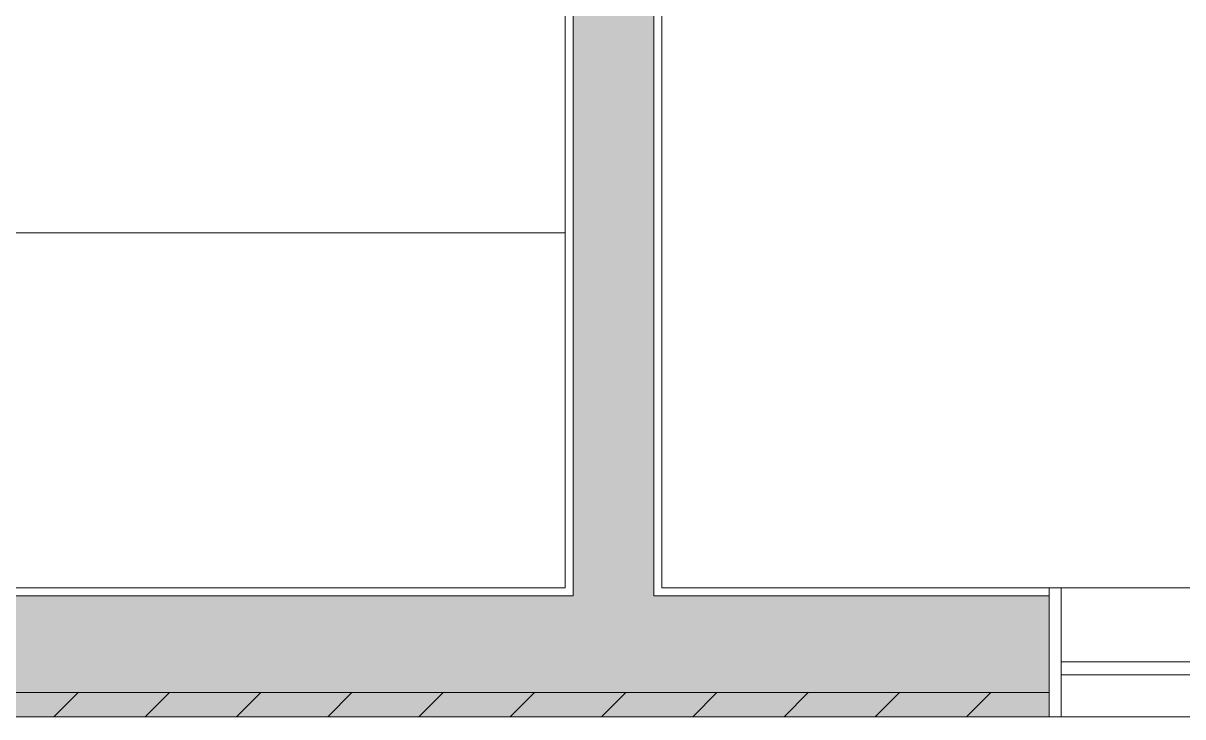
# Model space of a CAD drawing. Header units: inches. Extents: x 99 to 12024, y -5408 to 2559.
# Drawn here: x 8081.5 to 8153.4, y -5408.3 to -5365.3 of the extents above; entities that cross this region are included whole.
import ezdxf

# ---------------------------------------------------------------- set-up
doc = ezdxf.new("R2010")
doc.units = ezdxf.units.IN
doc.header["$LTSCALE"] = 96
doc.header["$MEASUREMENT"] = 0
doc.layers.add('CAD_  Default', color=7, linetype='Continuous', lineweight=18, true_color=0x000000)
doc.layers.add('Hatch', color=7, linetype='Continuous', lineweight=0, true_color=0x919191)
doc.layers.add('Walls_  Normal', color=6, linetype='Continuous', lineweight=13)
doc.layers.add('Windows', color=5, linetype='Continuous', lineweight=5)

msp = doc.modelspace()

# ---------------------------------------------------------------- linework, layer by layer
at = {"layer": 'CAD_  Default', "transparency": 33554687}
msp.add_lwpolyline([(8074.616, -5322.318), (8074.616, -5378.318), (8115.116, -5378.318)], dxfattribs=at)
at = {"layer": 'Hatch', "color": 1, "transparency": 33554687}
for p, q in [((8083.43, -5408.318), (8084.93, -5406.818)), ((8089.087, -5408.318), (8090.587, -5406.818)), ((8094.744, -5408.318), (8096.244, -5406.818)), ((8100.4, -5408.318), (8101.9, -5406.818)), ((8106.057, -5408.318), (8107.557, -5406.818)), ((8111.714, -5408.318), (8113.214, -5406.818)), ((8117.371, -5408.318), (8118.871, -5406.818)), ((8123.028, -5408.318), (8124.528, -5406.818)), ((8128.685, -5408.318), (8130.185, -5406.818)), ((8134.341, -5408.318), (8135.841, -5406.818)), ((8139.998, -5408.318), (8141.498, -5406.818))]:
    msp.add_line(p, q, dxfattribs=at)
at = {"layer": 'Walls_  Normal', "transparency": 33554687}
for p, q in [((8120.616, -5313.568), (8120.616, -5400.818)), ((8121.116, -5313.568), (8121.116, -5400.318)), ((8115.616, -5321.818), (8115.616, -5400.818)), ((8115.116, -5322.318), (8115.116, -5400.318)), ((8115.116, -5400.318), (8056.116, -5400.318)), ((8145.116, -5400.318), (8121.116, -5400.318)), ((8145.116, -5408.318), (8145.116, -5400.318)), ((8115.616, -5400.818), (8055.616, -5400.818)), ((8145.116, -5400.818), (8120.616, -5400.818)), ((8145.116, -5406.818), (8145.116, -5400.818)), ((8145.116, -5406.818), (8001.116, -5406.818)), ((8145.116, -5408.318), (8001.116, -5408.318))]:
    msp.add_line(p, q, dxfattribs=at)
at = {"layer": 'Walls_  Normal', "color": 252, "true_color": 0x949494, "transparency": 33554687}
for points in [[(8120.616, -5313.568), (8120.616, -5400.818), (8115.616, -5313.568), (8115.616, -5400.818)], [(8145.116, -5406.818), (8001.116, -5406.818), (8145.116, -5400.818), (8001.116, -5400.818)], [(8145.116, -5408.318), (8001.116, -5408.318), (8145.116, -5406.818), (8001.116, -5406.818)]]:
    msp.add_solid(points, dxfattribs=at)
at = {"layer": 'Windows', "transparency": 33554687}
for p, q in [((8181.116, -5400.318), (8145.116, -5400.318)), ((8145.116, -5400.318), (8145.866, -5400.318)), ((8145.116, -5408.318), (8145.116, -5400.318)), ((8145.866, -5408.318), (8145.866, -5400.318)), ((8145.866, -5404.918), (8180.366, -5404.918)), ((8145.866, -5405.718), (8180.366, -5405.718)), ((8181.116, -5408.318), (8145.116, -5408.318)), ((8145.116, -5408.318), (8145.866, -5408.318))]:
    msp.add_line(p, q, dxfattribs=at)

doc.saveas('drawing.dxf')
